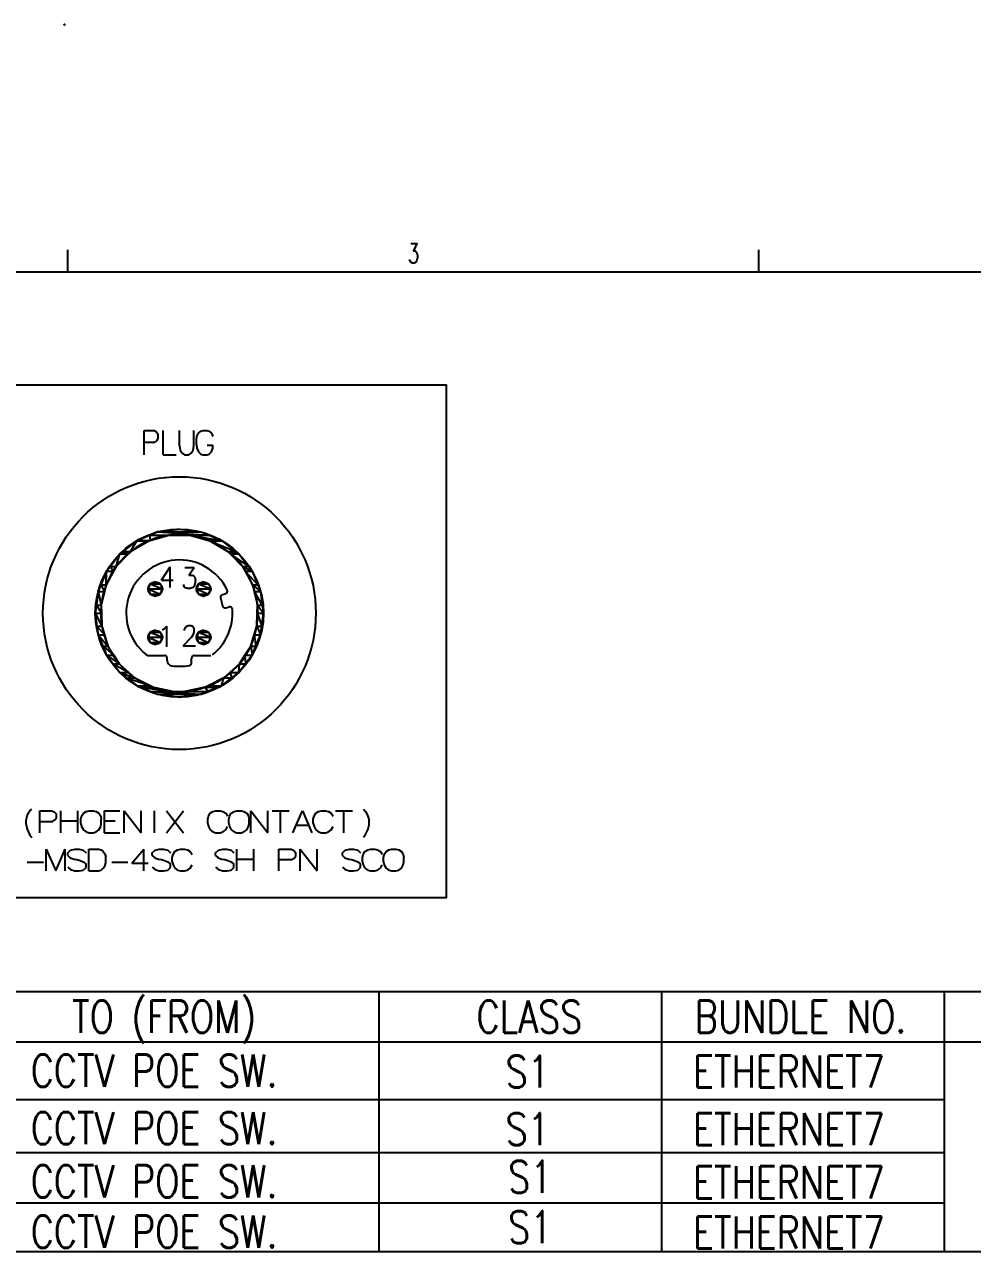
# Model space of a CAD drawing. Extents: x 260 to 819, y -886 to -443.
# Drawn here: x 602.3 to 693.7, y -561 to -442.6 of the extents above; entities that cross this region are included whole.
import ezdxf
from ezdxf.enums import TextEntityAlignment as Align

# ---------------------------------------------------------------- set-up
doc = ezdxf.new("R2010")
doc.units = 0
doc.header["$LTSCALE"] = 150
doc.header["$MEASUREMENT"] = 0
doc.linetypes.add('DASHED', pattern=[0.75, 0.5, -0.25])
doc.layers.get('0').update_dxf_attribs({"color": 6, "linetype": 'CONTINUOUS'})
doc.layers.add('Visible Edges(TT)', color=7, linetype='CONTINUOUS', lineweight=35)
doc.layers.add('현배선도', color=7, linetype='CONTINUOUS')
doc.styles.get("Standard").update_dxf_attribs({"font": 'romans.shx', "width": 0.8, "bigfont": 'whgtxt.shx'})

# ---------------------------------------------------------------- blocks, each defined once
blk = doc.blocks.new('ansi-c')
at = {"color": 210, "linetype": 'Continuous'}
for p, q in [((276.98, 764.46), (276.98, 766.57)), ((343.65, 764.46), (343.65, 766.57))]:
    blk.add_line(p, q, dxfattribs=at)
at = {"color": 5, "linetype": 'Continuous'}
blk.add_line((-56.4, 764.46), (477, 764.46), dxfattribs=at)
at = {"color": 130, "linetype": 'Continuous', "width": 0.655684}
blk.add_text('3', height=1.9, dxfattribs=at).set_placement((310.33, 766.25), align=Align.MIDDLE_CENTER)

msp = doc.modelspace()

# ---------------------------------------------------------------- linework, layer by layer
at = {"color": 7, "linetype": 'Continuous'}
for p, q in [((613.79, -481.81), (614.76, -481.81)), ((613.79, -484.16), (613.79, -481.81)), ((613.79, -482.95), (614.82, -482.95)), ((614.76, -481.81), (614.96, -481.92)), ((614.82, -482.95), (615.02, -482.79)), ((614.96, -481.92), (615.16, -482.19)), ((615.02, -482.79), (615.16, -482.57)), ((615.16, -482.57), (615.16, -482.19)), ((615.62, -484.16), (615.62, -481.81)), ((617.22, -483.29), (617.22, -481.81)), ((618.59, -483.29), (618.59, -481.81)), ((618.84, -482.72), (618.9, -482.38)), ((618.84, -483.17), (618.84, -482.72)), ((618.9, -482.38), (619.04, -482.07)), ((619.04, -482.07), (619.27, -481.88)), ((619.27, -481.88), (619.5, -481.81)), ((619.5, -481.81), (619.84, -481.81)), ((619.84, -481.81), (620.07, -481.88)), ((620.07, -481.88), (620.3, -482.07)), ((620.3, -482.07), (620.44, -482.38)), ((617.22, -483.29), (617.27, -483.71)), ((617.27, -483.71), (617.47, -484.01)), ((617.47, -484.01), (617.7, -484.16)), ((618.1, -484.16), (618.33, -484.01)), ((618.33, -484.01), (618.53, -483.71)), ((618.53, -483.71), (618.59, -483.29)), ((618.84, -483.17), (618.9, -483.52)), ((618.9, -483.52), (619.04, -483.86)), ((619.04, -483.86), (619.27, -484.09)), ((619.27, -484.09), (619.5, -484.16)), ((619.84, -484.16), (620.07, -484.09)), ((619.87, -483.21), (620.44, -483.21)), ((620.07, -484.09), (620.3, -483.86)), ((620.3, -483.86), (620.44, -483.52)), ((620.44, -483.52), (620.44, -483.21)), ((615.62, -484.16), (616.88, -484.16)), ((617.7, -484.16), (618.1, -484.16)), ((619.5, -484.16), (619.84, -484.16)), ((613.09, -492.45), (613.14, -492.41)), ((613.09, -492.45), (613.14, -492.41)), ((613.09, -492.45), (613.14, -492.41)), ((613.14, -492.41), (614.33, -491.91)), ((613.14, -492.41), (614.33, -491.91)), ((613.14, -492.41), (614.33, -491.91)), ((613.14, -492.41), (614.39, -492.41)), ((613.14, -492.41), (614.39, -492.41)), ((613.14, -492.41), (614.24, -492.45)), ((613.14, -492.41), (614.24, -492.45)), ((613.14, -492.41), (614.39, -492.41)), ((613.14, -492.41), (614.24, -492.45)), ((613.14, -492.41), (614.39, -492.41)), ((613.14, -492.41), (614.24, -492.45)), ((614.24, -492.45), (614.39, -492.41)), ((614.24, -492.45), (614.39, -492.41)), ((614.24, -492.45), (614.39, -492.41)), ((614.33, -491.91), (615.1, -491.6)), ((614.33, -491.91), (615.1, -491.6)), ((614.33, -491.91), (615.1, -491.6)), ((614.33, -491.91), (620.06, -491.91)), ((614.33, -491.91), (620.06, -491.91)), ((614.33, -491.91), (614.39, -492.41)), ((614.33, -491.91), (614.39, -492.41)), ((614.33, -491.91), (616.19, -491.91)), ((614.33, -491.91), (614.39, -492.41)), ((614.33, -491.91), (616.19, -491.91)), ((614.33, -491.91), (614.39, -492.41)), ((614.39, -492.41), (616.19, -491.91)), ((614.39, -492.41), (616.19, -491.91)), ((614.39, -492.41), (616.19, -491.91)), ((615.1, -491.6), (617.2, -491.32)), ((615.1, -491.6), (617.2, -491.32)), ((615.1, -491.6), (617.2, -491.32)), ((615.1, -491.6), (619.3, -491.6)), ((615.1, -491.6), (619.3, -491.6)), ((615.1, -491.6), (620.06, -491.91)), ((615.1, -491.6), (620.06, -491.91)), ((615.1, -491.6), (619.3, -491.6)), ((615.1, -491.6), (620.06, -491.91)), ((615.1, -491.6), (619.3, -491.6)), ((615.1, -491.6), (620.06, -491.91)), ((617.2, -491.32), (619.3, -491.6)), ((617.2, -491.32), (619.3, -491.6)), ((617.2, -491.32), (619.3, -491.6)), ((618.21, -491.91), (620.01, -492.41)), ((618.21, -491.91), (621.25, -492.41)), ((618.21, -491.91), (620.01, -492.41)), ((618.21, -491.91), (621.25, -492.41)), ((618.21, -491.91), (620.06, -491.91)), ((618.21, -491.91), (621.25, -492.41)), ((618.21, -491.91), (620.06, -491.91)), ((618.21, -491.91), (621.25, -492.41)), ((618.21, -491.91), (620.01, -492.41)), ((619.3, -491.6), (620.06, -491.91)), ((619.3, -491.6), (620.06, -491.91)), ((619.3, -491.6), (620.06, -491.91)), ((620.01, -492.41), (621.25, -492.41)), ((620.01, -492.41), (621.25, -492.41)), ((620.01, -492.41), (620.15, -492.45)), ((620.01, -492.41), (621.3, -492.45)), ((620.01, -492.41), (620.15, -492.45)), ((620.01, -492.41), (621.3, -492.45)), ((620.01, -492.41), (621.25, -492.41)), ((620.01, -492.41), (621.3, -492.45)), ((620.01, -492.41), (621.25, -492.41)), ((620.01, -492.41), (621.3, -492.45)), ((620.01, -492.41), (620.15, -492.45)), ((620.06, -491.91), (621.25, -492.41)), ((620.06, -491.91), (621.25, -492.41)), ((620.06, -491.91), (621.25, -492.41)), ((621.25, -492.41), (621.3, -492.45)), ((621.25, -492.41), (621.3, -492.45)), ((621.25, -492.41), (621.3, -492.45)), ((611.46, -493.7), (611.75, -493.48)), ((611.46, -493.7), (611.75, -493.48)), ((611.46, -493.7), (611.75, -493.48)), ((611.75, -493.48), (613.09, -492.45)), ((611.75, -493.48), (613.09, -492.45)), ((611.75, -493.48), (613.09, -492.45)), ((611.75, -493.48), (612.5, -493.48)), ((611.75, -493.48), (612.5, -493.48)), ((611.75, -493.48), (612.29, -493.7)), ((611.75, -493.48), (612.29, -493.7)), ((611.75, -493.48), (612.5, -493.48)), ((611.75, -493.48), (612.29, -493.7)), ((611.75, -493.48), (612.5, -493.48)), ((611.75, -493.48), (612.29, -493.7)), ((612.29, -493.7), (612.5, -493.48)), ((612.29, -493.7), (612.5, -493.48)), ((612.29, -493.7), (612.5, -493.48)), ((612.5, -493.48), (613.09, -492.45)), ((612.5, -493.48), (613.09, -492.45)), ((612.5, -493.48), (614.24, -492.45)), ((612.5, -493.48), (613.09, -492.45)), ((612.5, -493.48), (614.24, -492.45)), ((612.5, -493.48), (613.09, -492.45)), ((612.5, -493.48), (614.24, -492.45)), ((613.09, -492.45), (614.24, -492.45)), ((613.09, -492.45), (614.24, -492.45)), ((613.09, -492.45), (614.24, -492.45)), ((613.09, -492.45), (614.24, -492.45)), ((620.15, -492.45), (621.3, -492.45)), ((620.15, -492.45), (621.3, -492.45)), ((620.15, -492.45), (621.89, -493.48)), ((620.15, -492.45), (622.64, -493.48)), ((620.15, -492.45), (621.89, -493.48)), ((620.15, -492.45), (622.64, -493.48)), ((620.15, -492.45), (621.3, -492.45)), ((620.15, -492.45), (622.64, -493.48)), ((620.15, -492.45), (621.3, -492.45)), ((620.15, -492.45), (622.64, -493.48)), ((620.15, -492.45), (621.89, -493.48)), ((621.3, -492.45), (622.64, -493.48)), ((621.3, -492.45), (622.64, -493.48)), ((621.3, -492.45), (622.64, -493.48)), ((621.89, -493.48), (622.64, -493.48)), ((621.89, -493.48), (622.64, -493.48)), ((621.89, -493.48), (622.11, -493.7)), ((621.89, -493.48), (622.93, -493.7)), ((621.89, -493.48), (622.11, -493.7)), ((621.89, -493.48), (622.93, -493.7)), ((621.89, -493.48), (622.64, -493.48)), ((621.89, -493.48), (622.93, -493.7)), ((621.89, -493.48), (622.64, -493.48)), ((621.89, -493.48), (622.93, -493.7)), ((621.89, -493.48), (622.11, -493.7)), ((622.64, -493.48), (622.93, -493.7)), ((622.64, -493.48), (622.93, -493.7)), ((622.64, -493.48), (622.93, -493.7)), ((610.52, -494.93), (611.46, -493.7)), ((610.52, -494.93), (611.46, -493.7)), ((610.52, -494.93), (611.46, -493.7)), ((611.1, -494.93), (611.46, -493.7)), ((611.1, -494.93), (611.46, -493.7)), ((611.1, -494.93), (612.29, -493.7)), ((611.1, -494.93), (611.46, -493.7)), ((611.1, -494.93), (612.29, -493.7)), ((611.1, -494.93), (611.46, -493.7)), ((611.1, -494.93), (612.29, -493.7)), ((611.46, -493.7), (612.29, -493.7)), ((611.46, -493.7), (612.29, -493.7)), ((611.46, -493.7), (612.29, -493.7)), ((611.46, -493.7), (612.29, -493.7)), ((622.11, -493.7), (622.93, -493.7)), ((622.11, -493.7), (622.93, -493.7)), ((622.11, -493.7), (623.3, -494.93)), ((622.11, -493.7), (623.88, -494.93)), ((622.11, -493.7), (623.3, -494.93)), ((622.11, -493.7), (623.88, -494.93)), ((622.11, -493.7), (622.93, -493.7)), ((622.11, -493.7), (623.88, -494.93)), ((622.11, -493.7), (622.93, -493.7)), ((622.11, -493.7), (623.88, -494.93)), ((622.11, -493.7), (623.3, -494.93)), ((622.93, -493.7), (623.88, -494.93)), ((622.93, -493.7), (623.88, -494.93)), ((622.93, -493.7), (623.88, -494.93)), ((609.63, -496.7), (610.18, -495.38)), ((609.63, -496.7), (610.18, -495.38)), ((609.63, -496.7), (610.18, -495.38)), ((610.13, -496.7), (610.18, -495.38)), ((610.13, -496.7), (610.18, -495.38)), ((610.13, -496.7), (610.85, -495.38)), ((610.13, -496.7), (610.18, -495.38)), ((610.13, -496.7), (610.85, -495.38)), ((610.13, -496.7), (610.18, -495.38)), ((610.13, -496.7), (610.85, -495.38)), ((610.18, -495.38), (610.52, -494.93)), ((610.18, -495.38), (610.52, -494.93)), ((610.18, -495.38), (610.52, -494.93)), ((610.18, -495.38), (610.85, -495.38)), ((610.18, -495.38), (610.85, -495.38)), ((610.18, -495.38), (610.85, -495.38)), ((610.18, -495.38), (610.85, -495.38)), ((610.52, -494.93), (611.1, -494.93)), ((610.52, -494.93), (611.1, -494.93)), ((610.52, -494.93), (610.85, -495.38)), ((610.52, -494.93), (610.85, -495.38)), ((610.52, -494.93), (611.1, -494.93)), ((610.52, -494.93), (610.85, -495.38)), ((610.52, -494.93), (611.1, -494.93)), ((610.52, -494.93), (610.85, -495.38)), ((610.85, -495.38), (611.1, -494.93)), ((610.85, -495.38), (611.1, -494.93)), ((610.85, -495.38), (611.1, -494.93)), ((615.49, -496.25), (616.31, -494.96)), ((616.31, -496.95), (616.31, -494.96)), ((617.74, -495.03), (618.63, -495.03)), ((618.12, -495.77), (618.63, -495.03)), ((618.12, -495.77), (618.46, -495.77)), ((618.46, -495.77), (618.6, -495.86)), ((618.6, -495.86), (618.68, -495.96)), ((618.68, -495.96), (618.75, -496.25)), ((623.3, -494.93), (623.88, -494.93)), ((623.3, -494.93), (623.88, -494.93)), ((623.3, -494.93), (623.54, -495.38)), ((623.3, -494.93), (624.22, -495.38)), ((623.3, -494.93), (623.54, -495.38)), ((623.3, -494.93), (624.22, -495.38)), ((623.3, -494.93), (623.88, -494.93)), ((623.3, -494.93), (624.22, -495.38)), ((623.3, -494.93), (623.88, -494.93)), ((623.3, -494.93), (624.22, -495.38)), ((623.3, -494.93), (623.54, -495.38)), ((623.54, -495.38), (624.22, -495.38)), ((623.54, -495.38), (624.22, -495.38)), ((623.54, -495.38), (624.27, -496.7)), ((623.54, -495.38), (624.77, -496.7)), ((623.54, -495.38), (624.27, -496.7)), ((623.54, -495.38), (624.77, -496.7)), ((623.54, -495.38), (624.22, -495.38)), ((623.54, -495.38), (624.77, -496.7)), ((623.54, -495.38), (624.22, -495.38)), ((623.54, -495.38), (624.77, -496.7)), ((623.54, -495.38), (624.27, -496.7)), ((623.88, -494.93), (624.22, -495.38)), ((623.88, -494.93), (624.22, -495.38)), ((623.88, -494.93), (624.22, -495.38)), ((624.22, -495.38), (624.77, -496.7)), ((624.22, -495.38), (624.77, -496.7)), ((624.22, -495.38), (624.77, -496.7)), ((609.37, -497.33), (609.63, -496.7)), ((609.37, -497.33), (609.63, -496.7)), ((609.37, -497.33), (609.63, -496.7)), ((609.63, -496.7), (610.13, -496.7)), ((609.63, -496.7), (610.13, -496.7)), ((609.63, -496.7), (609.97, -497.33)), ((609.63, -496.7), (609.97, -497.33)), ((609.63, -496.7), (610.13, -496.7)), ((609.63, -496.7), (609.97, -497.33)), ((609.63, -496.7), (610.13, -496.7)), ((609.63, -496.7), (609.97, -497.33)), ((609.97, -497.33), (610.13, -496.7)), ((609.97, -497.33), (610.13, -496.7)), ((609.97, -497.33), (610.13, -496.7)), ((614.18, -497.1), (614.38, -496.61)), ((614.18, -497.1), (614.38, -496.61)), ((614.18, -497.1), (615.56, -497.1)), ((614.18, -497.1), (614.38, -497.59)), ((614.18, -497.1), (615.36, -497.59)), ((614.18, -497.1), (615.56, -497.1)), ((614.18, -497.1), (615.36, -497.59)), ((614.18, -497.1), (614.38, -497.59)), ((614.38, -496.61), (614.87, -496.41)), ((614.38, -496.61), (614.87, -496.41)), ((614.38, -496.61), (615.36, -496.61)), ((614.38, -496.61), (615.56, -497.1)), ((614.38, -496.61), (615.36, -496.61)), ((614.38, -496.61), (615.56, -497.1)), ((614.87, -496.41), (615.36, -496.61)), ((614.87, -496.41), (615.36, -496.61)), ((615.36, -496.61), (615.56, -497.1)), ((615.36, -496.61), (615.56, -497.1)), ((615.36, -497.59), (615.56, -497.1)), ((615.36, -497.59), (615.56, -497.1)), ((615.49, -496.25), (616.6, -496.25)), ((617.57, -496.67), (617.64, -496.83)), ((617.64, -496.83), (617.71, -496.92)), ((617.71, -496.92), (617.98, -497.02)), ((617.98, -497.02), (618.24, -497.02)), ((618.24, -497.02), (618.53, -496.92)), ((618.53, -496.92), (618.68, -496.73)), ((618.68, -496.73), (618.75, -496.44)), ((618.75, -496.44), (618.75, -496.25)), ((618.84, -497.1), (619.04, -496.61)), ((618.84, -497.1), (619.04, -496.61)), ((618.84, -497.1), (620.22, -497.1)), ((618.84, -497.1), (619.04, -497.59)), ((618.84, -497.1), (620.02, -497.59)), ((618.84, -497.1), (620.22, -497.1)), ((618.84, -497.1), (620.02, -497.59)), ((618.84, -497.1), (619.04, -497.59)), ((619.04, -496.61), (619.53, -496.41)), ((619.04, -496.61), (619.53, -496.41)), ((619.04, -496.61), (620.02, -496.61)), ((619.04, -496.61), (620.22, -497.1)), ((619.04, -496.61), (620.02, -496.61)), ((619.04, -496.61), (620.22, -497.1)), ((619.53, -496.41), (620.02, -496.61)), ((619.53, -496.41), (620.02, -496.61)), ((620.02, -496.61), (620.22, -497.1)), ((620.02, -496.61), (620.22, -497.1)), ((620.02, -497.59), (620.22, -497.1)), ((620.02, -497.59), (620.22, -497.1)), ((624.27, -496.7), (624.77, -496.7)), ((624.27, -496.7), (624.77, -496.7)), ((624.27, -496.7), (624.42, -497.33)), ((624.27, -496.7), (625.03, -497.33)), ((624.27, -496.7), (624.42, -497.33)), ((624.27, -496.7), (625.03, -497.33)), ((624.27, -496.7), (624.77, -496.7)), ((624.27, -496.7), (625.03, -497.33)), ((624.27, -496.7), (624.77, -496.7)), ((624.27, -496.7), (625.03, -497.33)), ((624.27, -496.7), (624.42, -497.33)), ((624.77, -496.7), (625.03, -497.33)), ((624.77, -496.7), (625.03, -497.33)), ((624.77, -496.7), (625.03, -497.33)), ((609.19, -498.66), (609.37, -497.33)), ((609.19, -498.66), (609.37, -497.33)), ((609.19, -498.66), (609.37, -497.33)), ((609.37, -497.33), (609.97, -497.33)), ((609.37, -497.33), (609.97, -497.33)), ((609.37, -497.33), (609.66, -498.66)), ((609.37, -497.33), (609.66, -498.66)), ((609.37, -497.33), (609.97, -497.33)), ((609.37, -497.33), (609.66, -498.66)), ((609.37, -497.33), (609.97, -497.33)), ((609.37, -497.33), (609.66, -498.66)), ((609.66, -498.66), (609.97, -497.33)), ((609.66, -498.66), (609.97, -497.33)), ((609.66, -498.66), (609.97, -497.33)), ((614.38, -497.59), (615.36, -497.59)), ((614.38, -497.59), (614.87, -497.79)), ((614.38, -497.59), (615.36, -497.59)), ((614.38, -497.59), (614.87, -497.79)), ((614.87, -497.79), (615.36, -497.59)), ((614.87, -497.79), (615.36, -497.59)), ((619.04, -497.59), (620.02, -497.59)), ((619.04, -497.59), (619.53, -497.79)), ((619.04, -497.59), (620.02, -497.59)), ((619.04, -497.59), (619.53, -497.79)), ((619.53, -497.79), (620.02, -497.59)), ((619.53, -497.79), (620.02, -497.59)), ((621.16, -497.96), (621.37, -498.72)), ((621.35, -497.64), (621.65, -497.56)), ((624.42, -497.33), (625.03, -497.33)), ((624.42, -497.33), (625.03, -497.33)), ((624.42, -497.33), (624.74, -498.66)), ((624.42, -497.33), (625.2, -498.66)), ((624.42, -497.33), (624.74, -498.66)), ((624.42, -497.33), (625.2, -498.66)), ((624.42, -497.33), (625.03, -497.33)), ((624.42, -497.33), (625.2, -498.66)), ((624.42, -497.33), (625.03, -497.33)), ((624.42, -497.33), (625.2, -498.66)), ((624.42, -497.33), (624.74, -498.66)), ((625.03, -497.33), (625.2, -498.66)), ((625.03, -497.33), (625.2, -498.66)), ((625.03, -497.33), (625.2, -498.66)), ((609.09, -499.43), (609.19, -498.66)), ((609.09, -499.43), (609.19, -498.66)), ((609.09, -499.43), (609.19, -498.66)), ((609.09, -499.43), (609.68, -499.43)), ((609.09, -499.43), (609.68, -499.43)), ((609.09, -499.43), (609.25, -500.68)), ((609.09, -499.43), (609.72, -500.68)), ((609.09, -499.43), (609.25, -500.68)), ((609.09, -499.43), (609.72, -500.68)), ((609.09, -499.43), (609.68, -499.43)), ((609.09, -499.43), (609.72, -500.68)), ((609.09, -499.43), (609.68, -499.43)), ((609.09, -499.43), (609.72, -500.68)), ((609.09, -499.43), (609.25, -500.68)), ((609.19, -498.66), (609.66, -498.66)), ((609.19, -498.66), (609.66, -498.66)), ((609.19, -498.66), (609.68, -499.43)), ((609.19, -498.66), (609.68, -499.43)), ((609.19, -498.66), (609.66, -498.66)), ((609.19, -498.66), (609.68, -499.43)), ((609.19, -498.66), (609.66, -498.66)), ((609.19, -498.66), (609.68, -499.43)), ((609.66, -498.66), (609.68, -499.43)), ((609.66, -498.66), (609.68, -499.43)), ((609.66, -498.66), (609.68, -499.43)), ((609.68, -499.43), (609.72, -500.68)), ((609.68, -499.43), (609.72, -500.68)), ((609.68, -499.43), (609.72, -500.68)), ((621.69, -498.91), (621.99, -498.83)), ((624.68, -500.68), (624.72, -499.43)), ((624.68, -500.68), (624.72, -499.43)), ((624.68, -500.68), (624.72, -499.43)), ((624.72, -499.43), (624.74, -498.66)), ((624.72, -499.43), (624.74, -498.66)), ((624.72, -499.43), (624.74, -498.66)), ((624.72, -499.43), (625.31, -499.43)), ((624.72, -499.43), (625.31, -499.43)), ((624.72, -499.43), (625.14, -500.68)), ((624.72, -499.43), (625.14, -500.68)), ((624.72, -499.43), (625.31, -499.43)), ((624.72, -499.43), (625.14, -500.68)), ((624.72, -499.43), (625.31, -499.43)), ((624.72, -499.43), (625.14, -500.68)), ((624.74, -498.66), (625.2, -498.66)), ((624.74, -498.66), (625.2, -498.66)), ((624.74, -498.66), (625.31, -499.43)), ((624.74, -498.66), (625.31, -499.43)), ((624.74, -498.66), (625.2, -498.66)), ((624.74, -498.66), (625.31, -499.43)), ((624.74, -498.66), (625.2, -498.66)), ((624.74, -498.66), (625.31, -499.43)), ((625.14, -500.68), (625.31, -499.43)), ((625.14, -500.68), (625.31, -499.43)), ((625.14, -500.68), (625.31, -499.43)), ((625.2, -498.66), (625.31, -499.43)), ((625.2, -498.66), (625.31, -499.43)), ((625.2, -498.66), (625.31, -499.43)), ((609.25, -500.68), (609.72, -500.68)), ((609.25, -500.68), (609.72, -500.68)), ((609.25, -500.68), (609.37, -501.53)), ((609.25, -500.68), (609.98, -501.53)), ((609.25, -500.68), (609.37, -501.53)), ((609.25, -500.68), (609.98, -501.53)), ((609.25, -500.68), (609.72, -500.68)), ((609.25, -500.68), (609.98, -501.53)), ((609.25, -500.68), (609.72, -500.68)), ((609.25, -500.68), (609.98, -501.53)), ((609.25, -500.68), (609.37, -501.53)), ((609.72, -500.68), (609.98, -501.53)), ((609.72, -500.68), (609.98, -501.53)), ((609.72, -500.68), (609.98, -501.53)), ((615.72, -500.95), (615.98, -500.7)), ((615.98, -502.69), (615.98, -500.7)), ((617.8, -500.8), (617.87, -500.71)), ((617.87, -500.71), (618.04, -500.61)), ((618.04, -500.61), (618.33, -500.61)), ((618.33, -500.61), (618.49, -500.71)), ((618.49, -500.71), (618.57, -500.84)), ((624.41, -501.53), (624.68, -500.68)), ((624.41, -501.53), (624.68, -500.68)), ((624.41, -501.53), (624.68, -500.68)), ((624.68, -500.68), (625.14, -500.68)), ((624.68, -500.68), (625.14, -500.68)), ((624.68, -500.68), (625.03, -501.53)), ((624.68, -500.68), (625.03, -501.53)), ((624.68, -500.68), (625.14, -500.68)), ((624.68, -500.68), (625.03, -501.53)), ((624.68, -500.68), (625.14, -500.68)), ((624.68, -500.68), (625.03, -501.53)), ((625.03, -501.53), (625.14, -500.68)), ((625.03, -501.53), (625.14, -500.68)), ((625.03, -501.53), (625.14, -500.68)), ((609.37, -501.53), (609.98, -501.53)), ((609.37, -501.53), (609.98, -501.53)), ((609.37, -501.53), (609.81, -502.61)), ((609.37, -501.53), (610.31, -502.61)), ((609.37, -501.53), (609.81, -502.61)), ((609.37, -501.53), (610.31, -502.61)), ((609.37, -501.53), (609.98, -501.53)), ((609.37, -501.53), (610.31, -502.61)), ((609.37, -501.53), (609.98, -501.53)), ((609.37, -501.53), (610.31, -502.61)), ((609.37, -501.53), (609.81, -502.61)), ((609.98, -501.53), (610.31, -502.61)), ((609.98, -501.53), (610.31, -502.61)), ((609.98, -501.53), (610.31, -502.61)), ((614.18, -501.76), (614.38, -501.27)), ((614.18, -501.76), (614.38, -501.27)), ((614.18, -501.76), (615.56, -501.76)), ((614.18, -501.76), (614.38, -502.25)), ((614.18, -501.76), (615.36, -502.25)), ((614.18, -501.76), (615.56, -501.76)), ((614.18, -501.76), (615.36, -502.25)), ((614.18, -501.76), (614.38, -502.25)), ((614.38, -501.27), (614.87, -501.07)), ((614.38, -501.27), (614.87, -501.07)), ((614.38, -501.27), (615.36, -501.27)), ((614.38, -501.27), (615.56, -501.76)), ((614.38, -501.27), (615.36, -501.27)), ((614.38, -501.27), (615.56, -501.76)), ((614.87, -501.07), (615.36, -501.27)), ((614.87, -501.07), (615.36, -501.27)), ((615.36, -501.27), (615.56, -501.76)), ((615.36, -501.27), (615.56, -501.76)), ((615.36, -502.25), (615.56, -501.76)), ((615.36, -502.25), (615.56, -501.76)), ((615.57, -501.05), (615.72, -500.95)), ((617.58, -502.6), (618.4, -501.7)), ((617.7, -501), (617.8, -500.8)), ((617.7, -501.09), (617.7, -501)), ((618.4, -501.7), (618.57, -501.45)), ((618.57, -500.84), (618.64, -501.06)), ((618.57, -501.45), (618.64, -501.25)), ((618.64, -501.25), (618.64, -501.06)), ((618.84, -501.76), (619.04, -501.27)), ((618.84, -501.76), (619.04, -501.27)), ((618.84, -501.76), (620.22, -501.76)), ((618.84, -501.76), (619.04, -502.25)), ((618.84, -501.76), (620.02, -502.25)), ((618.84, -501.76), (620.22, -501.76)), ((618.84, -501.76), (620.02, -502.25)), ((618.84, -501.76), (619.04, -502.25)), ((619.04, -501.27), (619.53, -501.07)), ((619.04, -501.27), (619.53, -501.07)), ((619.04, -501.27), (620.02, -501.27)), ((619.04, -501.27), (620.22, -501.76)), ((619.04, -501.27), (620.02, -501.27)), ((619.04, -501.27), (620.22, -501.76)), ((619.53, -501.07), (620.02, -501.27)), ((619.53, -501.07), (620.02, -501.27)), ((620.02, -501.27), (620.22, -501.76)), ((620.02, -501.27), (620.22, -501.76)), ((620.02, -502.25), (620.22, -501.76)), ((620.02, -502.25), (620.22, -501.76)), ((624.08, -502.61), (624.41, -501.53)), ((624.08, -502.61), (624.41, -501.53)), ((624.08, -502.61), (624.41, -501.53)), ((624.41, -501.53), (625.03, -501.53)), ((624.41, -501.53), (625.03, -501.53)), ((624.41, -501.53), (624.58, -502.61)), ((624.41, -501.53), (624.58, -502.61)), ((624.41, -501.53), (625.03, -501.53)), ((624.41, -501.53), (624.58, -502.61)), ((624.41, -501.53), (625.03, -501.53)), ((624.41, -501.53), (624.58, -502.61)), ((624.58, -502.61), (625.03, -501.53)), ((624.58, -502.61), (625.03, -501.53)), ((624.58, -502.61), (625.03, -501.53)), ((609.81, -502.61), (610.31, -502.61)), ((609.81, -502.61), (610.31, -502.61)), ((609.81, -502.61), (610.18, -503.48)), ((609.81, -502.61), (610.87, -503.48)), ((609.81, -502.61), (610.18, -503.48)), ((609.81, -502.61), (610.87, -503.48)), ((609.81, -502.61), (610.31, -502.61)), ((609.81, -502.61), (610.87, -503.48)), ((609.81, -502.61), (610.31, -502.61)), ((609.81, -502.61), (610.87, -503.48)), ((609.81, -502.61), (610.18, -503.48)), ((610.31, -502.61), (610.87, -503.48)), ((610.31, -502.61), (610.87, -503.48)), ((610.31, -502.61), (610.87, -503.48)), ((614.38, -502.25), (615.36, -502.25)), ((614.38, -502.25), (614.87, -502.45)), ((614.38, -502.25), (615.36, -502.25)), ((614.38, -502.25), (614.87, -502.45)), ((614.87, -502.45), (615.36, -502.25)), ((614.87, -502.45), (615.36, -502.25)), ((617.58, -502.6), (618.74, -502.6)), ((619.04, -502.25), (620.02, -502.25)), ((619.04, -502.25), (619.53, -502.45)), ((619.04, -502.25), (620.02, -502.25)), ((619.04, -502.25), (619.53, -502.45)), ((619.53, -502.45), (620.02, -502.25)), ((619.53, -502.45), (620.02, -502.25)), ((623.52, -503.48), (624.08, -502.61)), ((623.52, -503.48), (624.08, -502.61)), ((623.52, -503.48), (624.08, -502.61)), ((624.08, -502.61), (624.58, -502.61)), ((624.08, -502.61), (624.58, -502.61)), ((624.08, -502.61), (624.22, -503.48)), ((624.08, -502.61), (624.22, -503.48)), ((624.08, -502.61), (624.58, -502.61)), ((624.08, -502.61), (624.22, -503.48)), ((624.08, -502.61), (624.58, -502.61)), ((624.08, -502.61), (624.22, -503.48)), ((624.22, -503.48), (624.58, -502.61)), ((624.22, -503.48), (624.58, -502.61)), ((624.22, -503.48), (624.58, -502.61)), ((610.18, -503.48), (610.87, -503.48)), ((610.18, -503.48), (610.87, -503.48)), ((610.18, -503.48), (610.81, -504.31)), ((610.18, -503.48), (611.4, -504.31)), ((610.18, -503.48), (610.81, -504.31)), ((610.18, -503.48), (611.4, -504.31)), ((610.18, -503.48), (610.87, -503.48)), ((610.18, -503.48), (611.4, -504.31)), ((610.18, -503.48), (610.87, -503.48)), ((610.18, -503.48), (611.4, -504.31)), ((610.18, -503.48), (610.81, -504.31)), ((610.87, -503.48), (611.4, -504.31)), ((610.87, -503.48), (611.4, -504.31)), ((610.87, -503.48), (611.4, -504.31)), ((614.17, -503.51), (615.75, -503.51)), ((616.01, -503.99), (616.01, -503.77)), ((618.38, -504.21), (618.38, -503.77)), ((618.65, -503.51), (620.22, -503.51)), ((623, -504.31), (623.52, -503.48)), ((623, -504.31), (623.52, -503.48)), ((623, -504.31), (623.52, -503.48)), ((623.52, -503.48), (624.22, -503.48)), ((623.52, -503.48), (624.22, -503.48)), ((623.52, -503.48), (623.58, -504.31)), ((623.52, -503.48), (623.58, -504.31)), ((623.52, -503.48), (624.22, -503.48)), ((623.52, -503.48), (623.58, -504.31)), ((623.52, -503.48), (624.22, -503.48)), ((623.52, -503.48), (623.58, -504.31)), ((623.58, -504.31), (624.22, -503.48)), ((623.58, -504.31), (624.22, -503.48)), ((623.58, -504.31), (624.22, -503.48)), ((610.81, -504.31), (611.4, -504.31)), ((610.81, -504.31), (611.4, -504.31)), ((610.81, -504.31), (611.46, -505.16)), ((610.81, -504.31), (612.33, -505.16)), ((610.81, -504.31), (611.46, -505.16)), ((610.81, -504.31), (612.33, -505.16)), ((610.81, -504.31), (611.4, -504.31)), ((610.81, -504.31), (612.33, -505.16)), ((610.81, -504.31), (611.4, -504.31)), ((610.81, -504.31), (612.33, -505.16)), ((610.81, -504.31), (611.46, -505.16)), ((611.4, -504.31), (612.33, -505.16)), ((611.4, -504.31), (612.33, -505.16)), ((611.4, -504.31), (612.33, -505.16)), ((611.46, -505.16), (612.33, -505.16)), ((611.46, -505.16), (612.33, -505.16)), ((611.46, -505.16), (612.13, -505.67)), ((611.46, -505.16), (612.89, -505.67)), ((611.46, -505.16), (612.13, -505.67)), ((611.46, -505.16), (612.89, -505.67)), ((611.46, -505.16), (612.33, -505.16)), ((611.46, -505.16), (612.89, -505.67)), ((611.46, -505.16), (612.33, -505.16)), ((611.46, -505.16), (612.89, -505.67)), ((611.46, -505.16), (612.13, -505.67)), ((612.33, -505.16), (612.89, -505.67)), ((612.33, -505.16), (612.89, -505.67)), ((612.33, -505.16), (612.89, -505.67)), ((621.5, -505.67), (622.06, -505.16)), ((621.5, -505.67), (622.06, -505.16)), ((621.5, -505.67), (622.06, -505.16)), ((622.06, -505.16), (623, -504.31)), ((622.06, -505.16), (623, -504.31)), ((622.06, -505.16), (623, -504.31)), ((622.06, -505.16), (622.93, -505.16)), ((622.06, -505.16), (622.93, -505.16)), ((622.06, -505.16), (622.27, -505.67)), ((622.06, -505.16), (622.27, -505.67)), ((622.06, -505.16), (622.93, -505.16)), ((622.06, -505.16), (622.27, -505.67)), ((622.06, -505.16), (622.93, -505.16)), ((622.06, -505.16), (622.27, -505.67)), ((622.27, -505.67), (622.93, -505.16)), ((622.27, -505.67), (622.93, -505.16)), ((622.27, -505.67), (622.93, -505.16)), ((622.93, -505.16), (623, -504.31)), ((622.93, -505.16), (623, -504.31)), ((622.93, -505.16), (623.58, -504.31)), ((622.93, -505.16), (623, -504.31)), ((622.93, -505.16), (623.58, -504.31)), ((622.93, -505.16), (623, -504.31)), ((622.93, -505.16), (623.58, -504.31)), ((623, -504.31), (623.58, -504.31)), ((623, -504.31), (623.58, -504.31)), ((623, -504.31), (623.58, -504.31)), ((623, -504.31), (623.58, -504.31)), ((612.13, -505.67), (612.89, -505.67)), ((612.13, -505.67), (612.89, -505.67)), ((612.13, -505.67), (613.14, -506.45)), ((612.13, -505.67), (614.43, -506.45)), ((612.13, -505.67), (613.14, -506.45)), ((612.13, -505.67), (614.43, -506.45)), ((612.13, -505.67), (612.89, -505.67)), ((612.13, -505.67), (614.43, -506.45)), ((612.13, -505.67), (612.89, -505.67)), ((612.13, -505.67), (614.43, -506.45)), ((612.13, -505.67), (613.14, -506.45)), ((612.89, -505.67), (614.43, -506.45)), ((612.89, -505.67), (614.43, -506.45)), ((612.89, -505.67), (614.43, -506.45)), ((613.14, -506.45), (614.43, -506.45)), ((613.14, -506.45), (614.43, -506.45)), ((613.14, -506.45), (613.47, -506.58)), ((613.14, -506.45), (614.69, -506.58)), ((613.14, -506.45), (613.47, -506.58)), ((613.14, -506.45), (614.69, -506.58)), ((613.14, -506.45), (614.43, -506.45)), ((613.14, -506.45), (614.69, -506.58)), ((613.14, -506.45), (614.43, -506.45)), ((613.14, -506.45), (614.69, -506.58)), ((613.14, -506.45), (613.47, -506.58)), ((613.47, -506.58), (614.69, -506.58)), ((613.47, -506.58), (614.69, -506.58)), ((613.47, -506.58), (613.55, -506.62)), ((613.47, -506.58), (614.86, -506.62)), ((613.47, -506.58), (613.55, -506.62)), ((613.47, -506.58), (614.86, -506.62)), ((613.47, -506.58), (614.69, -506.58)), ((613.47, -506.58), (614.86, -506.62)), ((613.47, -506.58), (614.69, -506.58)), ((613.47, -506.58), (614.86, -506.62)), ((613.47, -506.58), (613.55, -506.62)), ((613.55, -506.62), (614.86, -506.62)), ((613.55, -506.62), (614.86, -506.62)), ((613.55, -506.62), (614.45, -506.99)), ((613.55, -506.62), (616.67, -506.99)), ((613.55, -506.62), (614.45, -506.99)), ((613.55, -506.62), (616.67, -506.99)), ((613.55, -506.62), (614.86, -506.62)), ((613.55, -506.62), (616.67, -506.99)), ((613.55, -506.62), (614.86, -506.62)), ((613.55, -506.62), (616.67, -506.99)), ((613.55, -506.62), (614.45, -506.99)), ((614.43, -506.45), (614.69, -506.58)), ((614.43, -506.45), (614.69, -506.58)), ((614.43, -506.45), (614.69, -506.58)), ((614.69, -506.58), (614.86, -506.62)), ((614.69, -506.58), (614.86, -506.62)), ((614.69, -506.58), (614.86, -506.62)), ((614.86, -506.62), (616.67, -506.99)), ((614.86, -506.62), (616.67, -506.99)), ((617.72, -506.99), (619.7, -506.58)), ((617.72, -506.99), (619.7, -506.58)), ((617.72, -506.99), (619.7, -506.58)), ((619.7, -506.58), (619.97, -506.45)), ((619.7, -506.58), (619.97, -506.45)), ((619.7, -506.58), (619.97, -506.45)), ((619.7, -506.58), (620.93, -506.58)), ((619.7, -506.58), (620.93, -506.58)), ((619.7, -506.58), (619.94, -506.99)), ((619.7, -506.58), (619.94, -506.99)), ((619.7, -506.58), (620.93, -506.58)), ((619.7, -506.58), (619.94, -506.99)), ((619.7, -506.58), (620.93, -506.58)), ((619.7, -506.58), (619.94, -506.99)), ((619.94, -506.99), (620.93, -506.58)), ((619.94, -506.99), (620.93, -506.58)), ((619.94, -506.99), (620.93, -506.58)), ((619.97, -506.45), (621.5, -505.67)), ((619.97, -506.45), (621.5, -505.67)), ((619.97, -506.45), (621.5, -505.67)), ((619.97, -506.45), (621.25, -506.45)), ((619.97, -506.45), (621.25, -506.45)), ((619.97, -506.45), (620.93, -506.58)), ((619.97, -506.45), (620.93, -506.58)), ((619.97, -506.45), (621.25, -506.45)), ((619.97, -506.45), (620.93, -506.58)), ((619.97, -506.45), (621.25, -506.45)), ((619.97, -506.45), (620.93, -506.58)), ((620.93, -506.58), (621.25, -506.45)), ((620.93, -506.58), (621.25, -506.45)), ((620.93, -506.58), (621.25, -506.45)), ((621.25, -506.45), (621.5, -505.67)), ((621.25, -506.45), (621.5, -505.67)), ((621.25, -506.45), (622.27, -505.67)), ((621.25, -506.45), (621.5, -505.67)), ((621.25, -506.45), (622.27, -505.67)), ((621.25, -506.45), (621.5, -505.67)), ((621.25, -506.45), (622.27, -505.67)), ((621.5, -505.67), (622.27, -505.67)), ((621.5, -505.67), (622.27, -505.67)), ((621.5, -505.67), (622.27, -505.67)), ((621.5, -505.67), (622.27, -505.67)), ((614.45, -506.99), (616.67, -506.99)), ((614.45, -506.99), (616.67, -506.99)), ((614.45, -506.99), (615.1, -507.26)), ((614.45, -506.99), (619.3, -507.26)), ((614.45, -506.99), (615.1, -507.26)), ((614.45, -506.99), (619.3, -507.26)), ((614.45, -506.99), (619.94, -506.99)), ((614.45, -506.99), (619.3, -507.26)), ((614.45, -506.99), (619.94, -506.99)), ((614.45, -506.99), (619.3, -507.26)), ((614.45, -506.99), (615.1, -507.26)), ((615.1, -507.26), (619.3, -507.26)), ((615.1, -507.26), (617.2, -507.54)), ((615.1, -507.26), (619.3, -507.26)), ((615.1, -507.26), (617.2, -507.54)), ((615.1, -507.26), (619.3, -507.26)), ((615.1, -507.26), (619.3, -507.26)), ((615.1, -507.26), (617.2, -507.54)), ((616.67, -506.99), (617.72, -506.99)), ((617.2, -507.54), (619.3, -507.26)), ((617.2, -507.54), (619.3, -507.26)), ((617.2, -507.54), (619.3, -507.26)), ((617.72, -506.99), (619.94, -506.99)), ((617.72, -506.99), (619.94, -506.99)), ((619.3, -507.26), (619.94, -506.99)), ((619.3, -507.26), (619.94, -506.99)), ((619.3, -507.26), (619.94, -506.99)), ((602.78, -518.5), (602.95, -518.33)), ((634.98, -518.33), (635.15, -518.57)), ((602.41, -519.42), (602.51, -518.97)), ((602.41, -519.82), (602.41, -519.42)), ((602.51, -518.97), (602.64, -518.7)), ((602.64, -518.7), (602.78, -518.5)), ((603.73, -518.5), (604.89, -518.5)), ((603.73, -520.61), (603.73, -518.5)), ((603.73, -519.52), (604.95, -519.52)), ((604.89, -518.5), (605.12, -518.6)), ((604.95, -519.52), (605.19, -519.38)), ((605.12, -518.6), (605.36, -518.84)), ((605.19, -519.38), (605.36, -519.18)), ((605.36, -519.18), (605.36, -518.84)), ((605.77, -520.61), (605.77, -518.5)), ((605.77, -519.48), (607.4, -519.48)), ((607.4, -520.61), (607.4, -518.5)), ((607.7, -519.31), (607.77, -519.01)), ((607.7, -519.72), (607.7, -519.31)), ((607.77, -519.01), (607.94, -518.74)), ((607.94, -518.74), (608.21, -518.57)), ((608.21, -518.57), (608.49, -518.5)), ((608.49, -518.5), (608.89, -518.5)), ((608.89, -518.5), (609.17, -518.57)), ((609.17, -518.57), (609.44, -518.74)), ((609.44, -518.74), (609.61, -519.01)), ((609.61, -519.01), (609.67, -519.31)), ((609.67, -519.72), (609.67, -519.31)), ((609.98, -518.5), (611.47, -518.5)), ((609.98, -520.61), (609.98, -518.5)), ((609.98, -519.48), (611, -519.48)), ((611.88, -520.61), (611.88, -518.5)), ((611.88, -518.5), (613.51, -520.61)), ((613.51, -520.61), (613.51, -518.5)), ((614.8, -520.61), (614.8, -518.5)), ((615.96, -518.5), (617.59, -520.61)), ((615.96, -520.61), (617.59, -518.5)), ((619.93, -519.31), (620, -519.01)), ((619.93, -519.72), (619.93, -519.31)), ((620, -519.01), (620.17, -518.74)), ((620.17, -518.74), (620.44, -518.57)), ((620.44, -518.57), (620.71, -518.5)), ((620.71, -518.5), (621.12, -518.5)), ((621.12, -518.5), (621.39, -518.57)), ((621.39, -518.57), (621.67, -518.74)), ((621.67, -518.74), (621.84, -519.01)), ((621.97, -519.31), (622.04, -519.01)), ((621.97, -519.72), (621.97, -519.31)), ((622.04, -519.01), (622.21, -518.74)), ((622.21, -518.74), (622.48, -518.57)), ((622.48, -518.57), (622.75, -518.5)), ((622.75, -518.5), (623.16, -518.5)), ((623.16, -518.5), (623.43, -518.57)), ((623.43, -518.57), (623.7, -518.74)), ((623.7, -518.74), (623.87, -519.01)), ((623.87, -519.01), (623.94, -519.31)), ((623.94, -519.72), (623.94, -519.31)), ((624.11, -520.61), (624.11, -518.5)), ((624.11, -518.5), (625.74, -520.61)), ((625.74, -520.61), (625.74, -518.5)), ((626.15, -518.5), (627.78, -518.5)), ((626.96, -520.61), (626.96, -518.5)), ((628.15, -520.61), (629.07, -518.5)), ((629.07, -518.5), (629.99, -520.61)), ((630.12, -519.31), (630.19, -519.01)), ((630.12, -519.72), (630.12, -519.31)), ((630.19, -519.01), (630.36, -518.74)), ((630.36, -518.74), (630.63, -518.57)), ((630.63, -518.57), (630.9, -518.5)), ((630.9, -518.5), (631.31, -518.5)), ((631.31, -518.5), (631.58, -518.57)), ((631.58, -518.57), (631.86, -518.74)), ((631.86, -518.74), (632.03, -519.01)), ((632.26, -518.5), (633.89, -518.5)), ((633.08, -520.61), (633.08, -518.5)), ((635.15, -518.57), (635.29, -518.8)), ((635.29, -518.8), (635.42, -519.11)), ((635.42, -519.11), (635.52, -519.42)), ((635.52, -519.82), (635.52, -519.42)), ((602.41, -519.82), (602.51, -520.27)), ((602.51, -520.27), (602.64, -520.57)), ((602.64, -520.57), (602.78, -520.88)), ((607.7, -519.72), (607.77, -520.03)), ((607.77, -520.03), (607.94, -520.33)), ((607.94, -520.33), (608.21, -520.54)), ((608.21, -520.54), (608.49, -520.61)), ((608.49, -520.61), (608.89, -520.61)), ((608.89, -520.61), (609.17, -520.54)), ((609.17, -520.54), (609.44, -520.33)), ((609.44, -520.33), (609.61, -520.03)), ((609.61, -520.03), (609.67, -519.72)), ((609.98, -520.61), (611.47, -520.61)), ((619.93, -519.72), (620, -520.03)), ((620, -520.03), (620.17, -520.33)), ((620.17, -520.33), (620.44, -520.54)), ((620.44, -520.54), (620.71, -520.61)), ((620.71, -520.61), (621.12, -520.61)), ((621.12, -520.61), (621.39, -520.54)), ((621.39, -520.54), (621.67, -520.33)), ((621.67, -520.33), (621.84, -520.03)), ((621.97, -519.72), (622.04, -520.03)), ((622.04, -520.03), (622.21, -520.33)), ((622.21, -520.33), (622.48, -520.54)), ((622.48, -520.54), (622.75, -520.61)), ((622.75, -520.61), (623.16, -520.61)), ((623.16, -520.61), (623.43, -520.54)), ((623.43, -520.54), (623.7, -520.33)), ((623.7, -520.33), (623.87, -520.03)), ((623.87, -520.03), (623.94, -519.72)), ((628.46, -519.89), (629.68, -519.89)), ((630.12, -519.72), (630.19, -520.03)), ((630.19, -520.03), (630.36, -520.33)), ((630.36, -520.33), (630.63, -520.54)), ((630.63, -520.54), (630.9, -520.61)), ((630.9, -520.61), (631.31, -520.61)), ((631.31, -520.61), (631.58, -520.54)), ((631.58, -520.54), (631.86, -520.33)), ((631.86, -520.33), (632.03, -520.03)), ((634.98, -521.05), (635.15, -520.78)), ((635.15, -520.78), (635.29, -520.54)), ((635.29, -520.54), (635.42, -520.27)), ((635.42, -520.27), (635.52, -519.82)), ((602.78, -520.88), (602.95, -521.08)), ((604.36, -522.2), (605.28, -524.3)), ((604.36, -524.3), (604.36, -522.2)), ((605.28, -524.3), (606.19, -522.2)), ((606.19, -524.3), (606.19, -522.2)), ((606.43, -522.57), (606.7, -522.3)), ((606.43, -522.81), (606.43, -522.57)), ((606.43, -522.81), (606.67, -523.04)), ((606.67, -523.04), (607.04, -523.18)), ((606.7, -522.3), (607.11, -522.2)), ((607.04, -523.18), (607.31, -523.21)), ((607.11, -522.2), (607.52, -522.2)), ((607.52, -522.2), (607.93, -522.3)), ((607.93, -522.3), (608.2, -522.54)), ((608.47, -522.2), (609.42, -522.2)), ((608.47, -524.3), (608.47, -522.2)), ((609.42, -522.2), (609.66, -522.26)), ((609.66, -522.26), (609.86, -522.43)), ((609.86, -522.43), (610, -522.64)), ((610, -522.64), (610.1, -522.94)), ((610.1, -523.52), (610.1, -522.94)), ((612.61, -523.55), (613.77, -522.2)), ((613.77, -524.3), (613.77, -522.2)), ((614.58, -522.57), (614.85, -522.3)), ((614.58, -522.81), (614.58, -522.57)), ((614.58, -522.81), (614.82, -523.04)), ((614.82, -523.04), (615.19, -523.18)), ((614.85, -522.3), (615.26, -522.2)), ((615.19, -523.18), (615.47, -523.21)), ((615.26, -522.2), (615.67, -522.2)), ((615.67, -522.2), (616.08, -522.3)), ((616.08, -522.3), (616.35, -522.54)), ((616.52, -523.01), (616.59, -522.71)), ((616.52, -523.42), (616.52, -523.01)), ((616.59, -522.71), (616.76, -522.43)), ((616.76, -522.43), (617.03, -522.26)), ((617.03, -522.26), (617.3, -522.2)), ((617.3, -522.2), (617.71, -522.2)), ((617.71, -522.2), (617.98, -522.26)), ((617.98, -522.26), (618.25, -522.43)), ((618.25, -522.43), (618.42, -522.71)), ((620.7, -522.57), (620.97, -522.3)), ((620.7, -522.81), (620.7, -522.57)), ((620.7, -522.81), (620.93, -523.04)), ((620.93, -523.04), (621.31, -523.18)), ((620.97, -522.3), (621.38, -522.2)), ((621.31, -523.18), (621.58, -523.21)), ((621.38, -522.2), (621.78, -522.2)), ((621.78, -522.2), (622.19, -522.3)), ((622.19, -522.3), (622.46, -522.54)), ((622.73, -524.3), (622.73, -522.2)), ((622.73, -523.18), (624.37, -523.18)), ((624.37, -524.3), (624.37, -522.2)), ((626.81, -522.2), (627.97, -522.2)), ((626.81, -524.3), (626.81, -522.2)), ((627.97, -522.2), (628.2, -522.3)), ((628.03, -523.21), (628.27, -523.08)), ((628.2, -522.3), (628.44, -522.54)), ((628.27, -523.08), (628.44, -522.88)), ((628.44, -522.88), (628.44, -522.54)), ((628.85, -524.3), (628.85, -522.2)), ((628.85, -522.2), (630.48, -524.3)), ((630.48, -524.3), (630.48, -522.2)), ((632.93, -522.57), (633.2, -522.3)), ((632.93, -522.81), (632.93, -522.57)), ((632.93, -522.81), (633.16, -523.04)), ((633.16, -523.04), (633.54, -523.18)), ((633.2, -522.3), (633.6, -522.2)), ((633.54, -523.18), (633.81, -523.21)), ((633.6, -522.2), (634.01, -522.2)), ((634.01, -522.2), (634.42, -522.3)), ((634.42, -522.3), (634.69, -522.54)), ((634.86, -523.01), (634.93, -522.71)), ((634.86, -523.42), (634.86, -523.01)), ((634.93, -522.71), (635.1, -522.43)), ((635.1, -522.43), (635.37, -522.26)), ((635.37, -522.26), (635.64, -522.2)), ((635.64, -522.2), (636.05, -522.2)), ((636.05, -522.2), (636.32, -522.26)), ((636.32, -522.26), (636.59, -522.43)), ((636.59, -522.43), (636.76, -522.71)), ((636.9, -523.01), (636.97, -522.71)), ((636.9, -523.42), (636.9, -523.01)), ((636.97, -522.71), (637.14, -522.43)), ((637.14, -522.43), (637.41, -522.26)), ((637.41, -522.26), (637.68, -522.2)), ((637.68, -522.2), (638.09, -522.2)), ((638.09, -522.2), (638.36, -522.26)), ((638.36, -522.26), (638.63, -522.43)), ((638.63, -522.43), (638.8, -522.71)), ((638.8, -522.71), (638.87, -523.01)), ((638.87, -523.42), (638.87, -523.01)), ((602.52, -523.45), (604.09, -523.45)), ((606.43, -523.93), (606.7, -524.17)), ((606.7, -524.17), (607.11, -524.3)), ((607.11, -524.3), (607.52, -524.3)), ((607.31, -523.21), (607.62, -523.28)), ((607.52, -524.3), (607.93, -524.23)), ((607.62, -523.28), (607.93, -523.42)), ((607.93, -523.42), (608.2, -523.66)), ((607.93, -524.23), (608.2, -523.96)), ((608.2, -523.96), (608.2, -523.66)), ((608.47, -524.3), (609.42, -524.3)), ((609.39, -524.3), (609.66, -524.23)), ((609.66, -524.23), (609.86, -524.03)), ((609.86, -524.03), (610, -523.83)), ((610, -523.83), (610.1, -523.52)), ((610.68, -523.45), (612.24, -523.45)), ((612.61, -523.55), (614.18, -523.55)), ((614.58, -523.93), (614.85, -524.17)), ((614.85, -524.17), (615.26, -524.3)), ((615.26, -524.3), (615.67, -524.3)), ((615.47, -523.21), (615.77, -523.28)), ((615.67, -524.3), (616.08, -524.23)), ((615.77, -523.28), (616.08, -523.42)), ((616.08, -523.42), (616.35, -523.66)), ((616.08, -524.23), (616.35, -523.96)), ((616.35, -523.96), (616.35, -523.66)), ((616.52, -523.42), (616.59, -523.72)), ((616.59, -523.72), (616.76, -524.03)), ((616.76, -524.03), (617.03, -524.23)), ((617.03, -524.23), (617.3, -524.3)), ((617.3, -524.3), (617.71, -524.3)), ((617.71, -524.3), (617.98, -524.23)), ((617.98, -524.23), (618.25, -524.03)), ((618.25, -524.03), (618.42, -523.72)), ((620.7, -523.93), (620.97, -524.17)), ((620.97, -524.17), (621.38, -524.3)), ((621.38, -524.3), (621.78, -524.3)), ((621.58, -523.21), (621.89, -523.28)), ((621.78, -524.3), (622.19, -524.23)), ((621.89, -523.28), (622.19, -523.42)), ((622.19, -523.42), (622.46, -523.66)), ((622.19, -524.23), (622.46, -523.96)), ((622.46, -523.96), (622.46, -523.66)), ((626.81, -523.21), (628.03, -523.21)), ((632.93, -523.93), (633.2, -524.17)), ((633.2, -524.17), (633.6, -524.3)), ((633.6, -524.3), (634.01, -524.3)), ((633.81, -523.21), (634.11, -523.28)), ((634.01, -524.3), (634.42, -524.23)), ((634.11, -523.28), (634.42, -523.42)), ((634.42, -523.42), (634.69, -523.66)), ((634.42, -524.23), (634.69, -523.96)), ((634.69, -523.96), (634.69, -523.66)), ((634.86, -523.42), (634.93, -523.72)), ((634.93, -523.72), (635.1, -524.03)), ((635.1, -524.03), (635.37, -524.23)), ((635.37, -524.23), (635.64, -524.3)), ((635.64, -524.3), (636.05, -524.3)), ((636.05, -524.3), (636.32, -524.23)), ((636.32, -524.23), (636.59, -524.03)), ((636.59, -524.03), (636.76, -523.72)), ((636.9, -523.42), (636.97, -523.72)), ((636.97, -523.72), (637.14, -524.03)), ((637.14, -524.03), (637.41, -524.23)), ((637.41, -524.23), (637.68, -524.3)), ((637.68, -524.3), (638.09, -524.3)), ((638.09, -524.3), (638.36, -524.23)), ((638.36, -524.23), (638.63, -524.03)), ((638.63, -524.03), (638.8, -523.72)), ((638.8, -523.72), (638.87, -523.42))]:
    msp.add_line(p, q, dxfattribs=at)
at = {"color": 0}
msp.add_lwpolyline([(546.99, -477.4), (642.95, -477.4), (642.95, -526.91), (546.99, -526.91)], close=True, dxfattribs=at)
at = {"color": 7, "linetype": 'Continuous'}
for points in [[(613.14, -492.41), (613.09, -492.45), (614.24, -492.45)], [(614.33, -491.91), (613.14, -492.41), (614.39, -492.41)], [(613.14, -492.41), (614.39, -492.41), (614.24, -492.45)], [(615.1, -491.6), (614.33, -491.91), (620.06, -491.91)], [(614.33, -491.91), (616.19, -491.91), (614.39, -492.41)], [(617.2, -491.32), (615.1, -491.6), (619.3, -491.6)], [(615.1, -491.6), (619.3, -491.6), (620.06, -491.91)], [(618.21, -491.91), (620.01, -492.41), (621.25, -492.41)], [(618.21, -491.91), (620.06, -491.91), (621.25, -492.41)], [(620.01, -492.41), (620.15, -492.45), (621.3, -492.45)], [(620.01, -492.41), (621.25, -492.41), (621.3, -492.45)], [(611.75, -493.48), (611.46, -493.7), (612.29, -493.7)], [(613.09, -492.45), (611.75, -493.48), (612.5, -493.48)], [(611.75, -493.48), (612.5, -493.48), (612.29, -493.7)], [(613.09, -492.45), (614.24, -492.45), (612.5, -493.48)], [(620.15, -492.45), (621.89, -493.48), (622.64, -493.48)], [(620.15, -492.45), (621.3, -492.45), (622.64, -493.48)], [(621.89, -493.48), (622.11, -493.7), (622.93, -493.7)], [(621.89, -493.48), (622.64, -493.48), (622.93, -493.7)], [(611.46, -493.7), (610.52, -494.93), (611.1, -494.93)], [(611.46, -493.7), (612.29, -493.7), (611.1, -494.93)], [(622.11, -493.7), (623.3, -494.93), (623.88, -494.93)], [(622.11, -493.7), (622.93, -493.7), (623.88, -494.93)], [(610.18, -495.38), (609.63, -496.7), (610.13, -496.7)], [(610.18, -495.38), (610.85, -495.38), (610.13, -496.7)], [(610.52, -494.93), (610.18, -495.38), (610.85, -495.38)], [(610.52, -494.93), (611.1, -494.93), (610.85, -495.38)], [(623.3, -494.93), (623.54, -495.38), (624.22, -495.38)], [(623.3, -494.93), (623.88, -494.93), (624.22, -495.38)], [(623.54, -495.38), (624.27, -496.7), (624.77, -496.7)], [(623.54, -495.38), (624.22, -495.38), (624.77, -496.7)], [(609.63, -496.7), (609.37, -497.33), (609.97, -497.33)], [(609.63, -496.7), (610.13, -496.7), (609.97, -497.33)], [(614.38, -496.61), (614.18, -497.1), (615.56, -497.1)], [(614.18, -497.1), (614.38, -497.59), (615.36, -497.59)], [(614.18, -497.1), (615.56, -497.1), (615.36, -497.59)], [(614.87, -496.41), (614.38, -496.61), (615.36, -496.61)], [(614.38, -496.61), (615.36, -496.61), (615.56, -497.1)], [(619.04, -496.61), (618.84, -497.1), (620.22, -497.1)], [(618.84, -497.1), (619.04, -497.59), (620.02, -497.59)], [(618.84, -497.1), (620.22, -497.1), (620.02, -497.59)], [(619.53, -496.41), (619.04, -496.61), (620.02, -496.61)], [(619.04, -496.61), (620.02, -496.61), (620.22, -497.1)], [(624.27, -496.7), (624.42, -497.33), (625.03, -497.33)], [(624.27, -496.7), (624.77, -496.7), (625.03, -497.33)], [(609.37, -497.33), (609.19, -498.66), (609.66, -498.66)], [(609.37, -497.33), (609.97, -497.33), (609.66, -498.66)], [(614.38, -497.59), (615.36, -497.59), (614.87, -497.79)], [(619.04, -497.59), (620.02, -497.59), (619.53, -497.79)], [(624.42, -497.33), (624.74, -498.66), (625.2, -498.66)], [(624.42, -497.33), (625.03, -497.33), (625.2, -498.66)], [(609.19, -498.66), (609.09, -499.43), (609.68, -499.43)], [(609.09, -499.43), (609.25, -500.68), (609.72, -500.68)], [(609.09, -499.43), (609.68, -499.43), (609.72, -500.68)], [(609.19, -498.66), (609.66, -498.66), (609.68, -499.43)], [(624.72, -499.43), (624.68, -500.68), (625.14, -500.68)], [(624.74, -498.66), (624.72, -499.43), (625.31, -499.43)], [(624.72, -499.43), (625.31, -499.43), (625.14, -500.68)], [(624.74, -498.66), (625.2, -498.66), (625.31, -499.43)], [(609.25, -500.68), (609.37, -501.53), (609.98, -501.53)], [(609.25, -500.68), (609.72, -500.68), (609.98, -501.53)], [(624.68, -500.68), (624.41, -501.53), (625.03, -501.53)], [(624.68, -500.68), (625.14, -500.68), (625.03, -501.53)], [(609.37, -501.53), (609.81, -502.61), (610.31, -502.61)], [(609.37, -501.53), (609.98, -501.53), (610.31, -502.61)], [(614.38, -501.27), (614.18, -501.76), (615.56, -501.76)], [(614.18, -501.76), (614.38, -502.25), (615.36, -502.25)], [(614.18, -501.76), (615.56, -501.76), (615.36, -502.25)], [(614.87, -501.07), (614.38, -501.27), (615.36, -501.27)], [(614.38, -501.27), (615.36, -501.27), (615.56, -501.76)], [(619.04, -501.27), (618.84, -501.76), (620.22, -501.76)], [(618.84, -501.76), (619.04, -502.25), (620.02, -502.25)], [(618.84, -501.76), (620.22, -501.76), (620.02, -502.25)], [(619.53, -501.07), (619.04, -501.27), (620.02, -501.27)], [(619.04, -501.27), (620.02, -501.27), (620.22, -501.76)], [(624.41, -501.53), (624.08, -502.61), (624.58, -502.61)], [(624.41, -501.53), (625.03, -501.53), (624.58, -502.61)], [(609.81, -502.61), (610.18, -503.48), (610.87, -503.48)], [(609.81, -502.61), (610.31, -502.61), (610.87, -503.48)], [(614.38, -502.25), (615.36, -502.25), (614.87, -502.45)], [(619.04, -502.25), (620.02, -502.25), (619.53, -502.45)], [(624.08, -502.61), (623.52, -503.48), (624.22, -503.48)], [(624.08, -502.61), (624.58, -502.61), (624.22, -503.48)], [(610.18, -503.48), (610.81, -504.31), (611.4, -504.31)], [(610.18, -503.48), (610.87, -503.48), (611.4, -504.31)], [(623.52, -503.48), (623, -504.31), (623.58, -504.31)], [(623.52, -503.48), (624.22, -503.48), (623.58, -504.31)], [(610.81, -504.31), (611.46, -505.16), (612.33, -505.16)], [(610.81, -504.31), (611.4, -504.31), (612.33, -505.16)], [(611.46, -505.16), (612.13, -505.67), (612.89, -505.67)], [(611.46, -505.16), (612.33, -505.16), (612.89, -505.67)], [(622.06, -505.16), (621.5, -505.67), (622.27, -505.67)], [(623, -504.31), (622.06, -505.16), (622.93, -505.16)], [(622.06, -505.16), (622.93, -505.16), (622.27, -505.67)], [(623, -504.31), (623.58, -504.31), (622.93, -505.16)], [(612.13, -505.67), (613.14, -506.45), (614.43, -506.45)], [(612.13, -505.67), (612.89, -505.67), (614.43, -506.45)], [(613.14, -506.45), (613.47, -506.58), (614.69, -506.58)], [(613.14, -506.45), (614.43, -506.45), (614.69, -506.58)], [(613.47, -506.58), (613.55, -506.62), (614.86, -506.62)], [(613.47, -506.58), (614.69, -506.58), (614.86, -506.62)], [(613.55, -506.62), (614.45, -506.99), (616.67, -506.99)], [(613.55, -506.62), (614.86, -506.62), (616.67, -506.99)], [(619.7, -506.58), (617.72, -506.99), (619.94, -506.99)], [(619.97, -506.45), (619.7, -506.58), (620.93, -506.58)], [(619.7, -506.58), (620.93, -506.58), (619.94, -506.99)], [(621.5, -505.67), (619.97, -506.45), (621.25, -506.45)], [(619.97, -506.45), (621.25, -506.45), (620.93, -506.58)], [(621.5, -505.67), (622.27, -505.67), (621.25, -506.45)], [(614.45, -506.99), (615.1, -507.26), (619.3, -507.26)], [(614.45, -506.99), (619.94, -506.99), (619.3, -507.26)], [(615.1, -507.26), (619.3, -507.26), (617.2, -507.54)]]:
    msp.add_lwpolyline(points, dxfattribs=at)
for centre, radius in [((617.2, -499.43), 13.16), ((617.2, -499.43), 8.11), ((614.87, -497.1), 0.691), ((619.53, -497.1), 0.691), ((614.87, -501.76), 0.691), ((619.53, -501.76), 0.691)]:
    msp.add_circle(centre, radius, dxfattribs=at)
for centre, radius, start, end in [((617.2, -499.43), 7.58, 273.9821, 266.0179), ((617.2, -499.43), 5.13, 25.9055, 231.6083), ((621.42, -497.89), 0.263, 105, 195), ((621.58, -497.3), 0.263, 285, 25.9055), ((617.2, -499.43), 5.13, 308.3917, 4.0945), ((621.62, -498.65), 0.263, 195, 285), ((622.06, -499.08), 0.263, 4.0945, 105), ((614.17, -503.25), 0.263, 231.6083, 270), ((615.75, -503.77), 0.263, 0, 90), ((616.54, -503.99), 0.527, 180, 261.7868), ((618.12, -504.21), 0.263, 280.9055, 0), ((618.65, -503.77), 0.263, 90, 180), ((617.2, -499.43), 5.13, 261.7868, 280.9055)]:
    msp.add_arc(centre, radius, start, end, dxfattribs=at)
at = {"layer": 'Visible Edges(TT)'}
msp.add_circle((606.11, -442.65), 0.008, dxfattribs=at)
at = {"layer": '현배선도', "color": 0}
for p, q in [((546.99, -535.95), (636.45, -535.95)), ((636.45, -535.95), (663.73, -535.95)), ((636.45, -535.95), (636.45, -540.8)), ((663.73, -535.95), (691, -535.95)), ((663.73, -535.95), (663.73, -540.8)), ((691, -535.95), (691, -540.8)), ((691, -535.95), (718.28, -535.95)), ((566.38, -540.8), (636.45, -540.8)), ((636.45, -540.8), (663.73, -540.8)), ((636.45, -540.8), (636.45, -546.35)), ((663.73, -540.8), (691, -540.8)), ((663.73, -540.8), (663.73, -546.35)), ((691, -540.8), (691, -546.35)), ((691, -540.8), (718.28, -540.8)), ((566.38, -546.35), (636.45, -546.35)), ((636.45, -546.35), (663.73, -546.35)), ((636.45, -546.35), (636.45, -551.48)), ((663.73, -546.35), (691, -546.35)), ((663.73, -546.35), (663.73, -551.48)), ((691, -546.35), (691, -551.48)), ((566.38, -551.48), (636.45, -551.48)), ((636.45, -551.48), (663.73, -551.48)), ((636.45, -551.48), (636.45, -556.33)), ((663.73, -551.48), (691, -551.48)), ((663.73, -551.48), (663.73, -556.33)), ((691, -551.48), (691, -556.33)), ((566.38, -556.33), (636.45, -556.33)), ((636.45, -556.33), (663.73, -556.33)), ((636.45, -556.33), (636.45, -561.02)), ((663.73, -556.33), (691, -556.33)), ((663.73, -556.33), (663.73, -561.02)), ((691, -556.33), (691, -561.02)), ((566.38, -561.02), (636.45, -561.02)), ((636.45, -561.02), (663.73, -561.02)), ((663.73, -561.02), (691, -561.02)), ((691, -561.02), (718.28, -561.02))]:
    msp.add_line(p, q, dxfattribs=at)

# ---------------------------------------------------------------- block references
at = {"linetype": 'DASHED'}
msp.add_blockref('ansi-c', (329.46, -1230.96), dxfattribs=at)
msp.add_blockref('ansi-c', (329.46, -1230.96), dxfattribs=at)

# ---------------------------------------------------------------- texts
at = {"layer": '현배선도', "color": 0, "width": 0.8}
for s, p in [('TO (FROM)', (606.85, -539.91)), ('CLASS', (645.87, -539.91)), ('BUNDLE NO.', (666.93, -539.91)), ('CCTV POE SW.', (602.86, -545.12)), ('S1', (648.68, -545.21)), ('ETHERNET7', (666.76, -545.21)), ('CCTV POE SW.', (602.86, -550.67)), ('S1', (648.68, -550.76)), ('ETHERNET7', (666.76, -550.76)), ('CCTV POE SW.', (602.86, -555.8)), ('S1', (648.92, -555.37)), ('ETHERNET7', (666.76, -555.89)), ('S1', (648.92, -560.22)), ('CCTV POE SW.', (602.86, -560.65)), ('ETHERNET7', (666.76, -560.74))]:
    msp.add_text(s, height=3.1, dxfattribs=at).set_placement(p)

doc.saveas('drawing.dxf')
